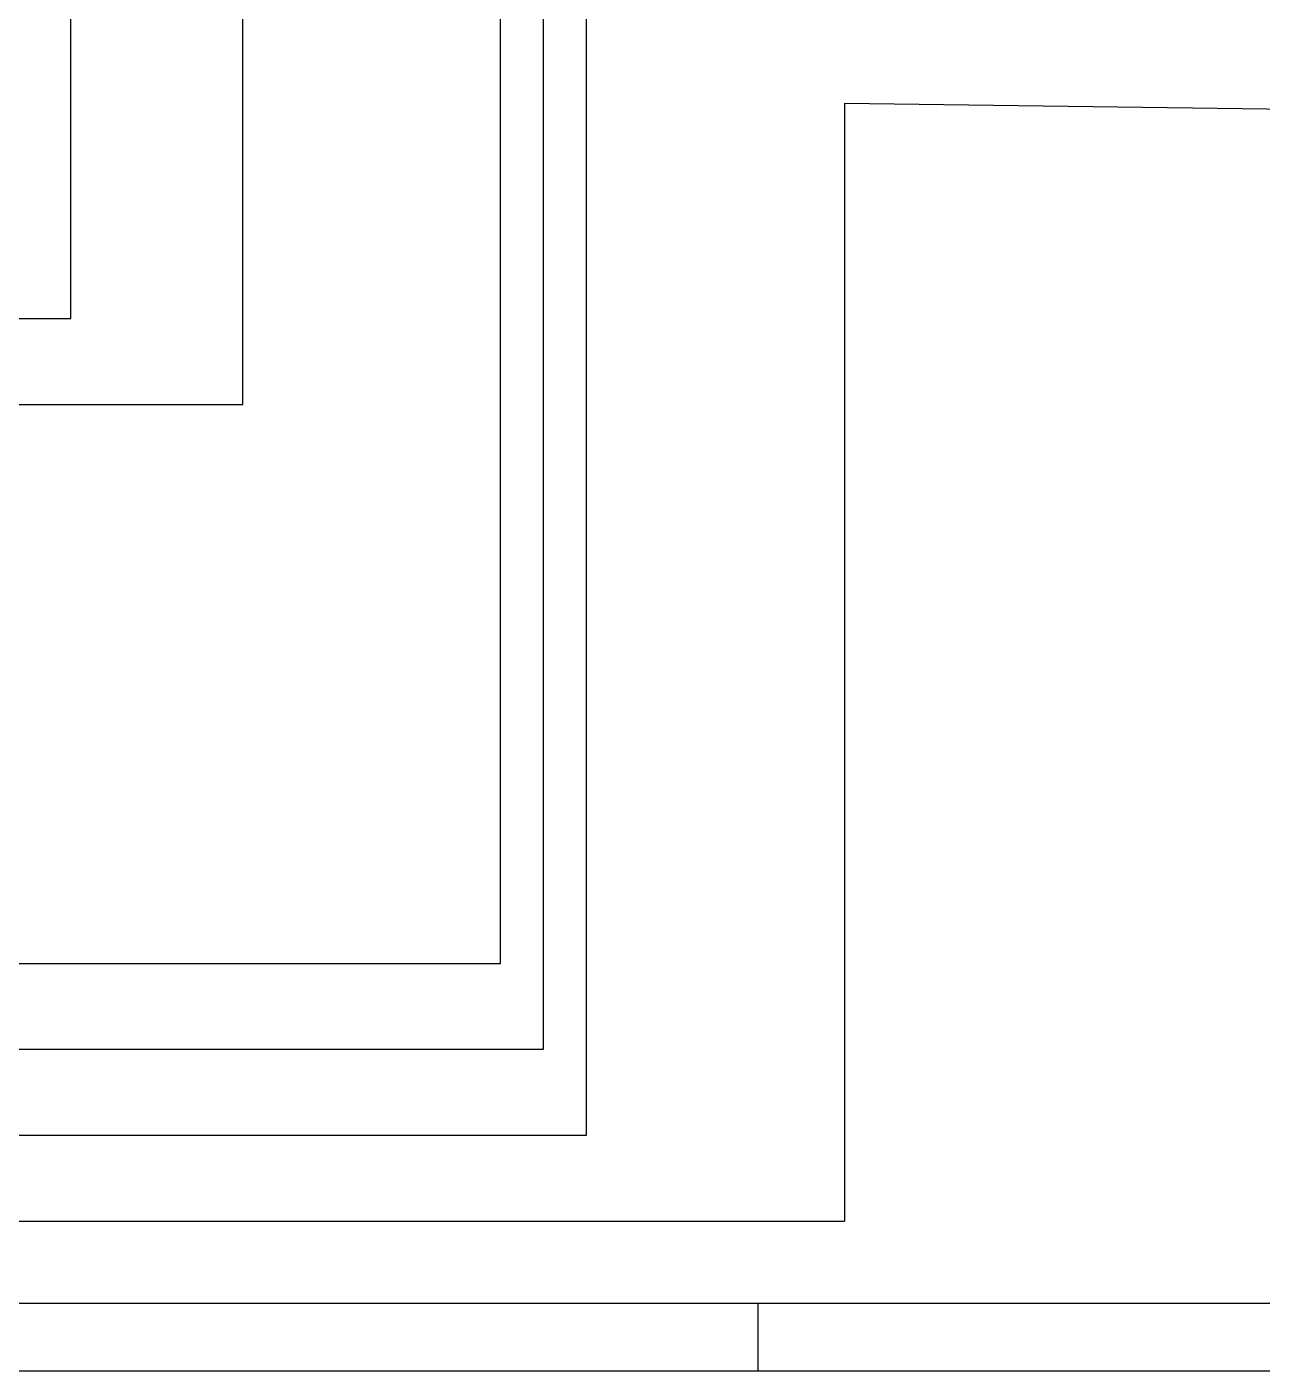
# Model space of a CAD drawing. Extents: x 0.4 to 11.3, y -7.9 to -0.4.
# Drawn here: x 5.449 to 6.886, y -7.874 to -6.311 of the extents above; entities that cross this region are included whole.
import ezdxf

# ---------------------------------------------------------------- set-up
doc = ezdxf.new("R2010")
doc.units = 0
doc.header["$MEASUREMENT"] = 0
doc.layers.add('GREEN3', color=91, linetype='CONTINUOUS')
doc.layers.add('RED2', color=1, linetype='CONTINUOUS')

msp = doc.modelspace()

# ---------------------------------------------------------------- linework, layer by layer
at = {"layer": 'GREEN3', "linetype": 'CONTINUOUS'}
for p, q in [((5.5, -6.65), (5.5, -4.5)), ((5.7, -6.75), (5.7, -4.7)), ((6, -7.4), (6, -4.8)), ((6.05, -7.5), (6.05, -4.9)), ((6.1, -7.6), (6.1, -5)), ((10.15, -6.45), (6.4, -6.4)), ((6.4, -6.4), (6.4, -7.7)), ((4.1, -6.65), (5.5, -6.65)), ((4.3, -6.75), (5.7, -6.75)), ((4.3, -7.4), (6, -7.4)), ((3.9, -7.5), (6.05, -7.5)), ((4.1, -7.6), (6.1, -7.6)), ((2.75, -7.7), (6.4, -7.7))]:
    msp.add_line(p, q, dxfattribs=at)
at = {"layer": 'RED2', "linetype": 'CONTINUOUS'}
for p, q in [((11.2206, -7.79556), (0.472441, -7.79556)), ((6.29921, -7.79556), (6.29921, -7.8743)), ((11.2993, -7.8743), (0.393701, -7.8743))]:
    msp.add_line(p, q, dxfattribs=at)

doc.saveas('drawing.dxf')
